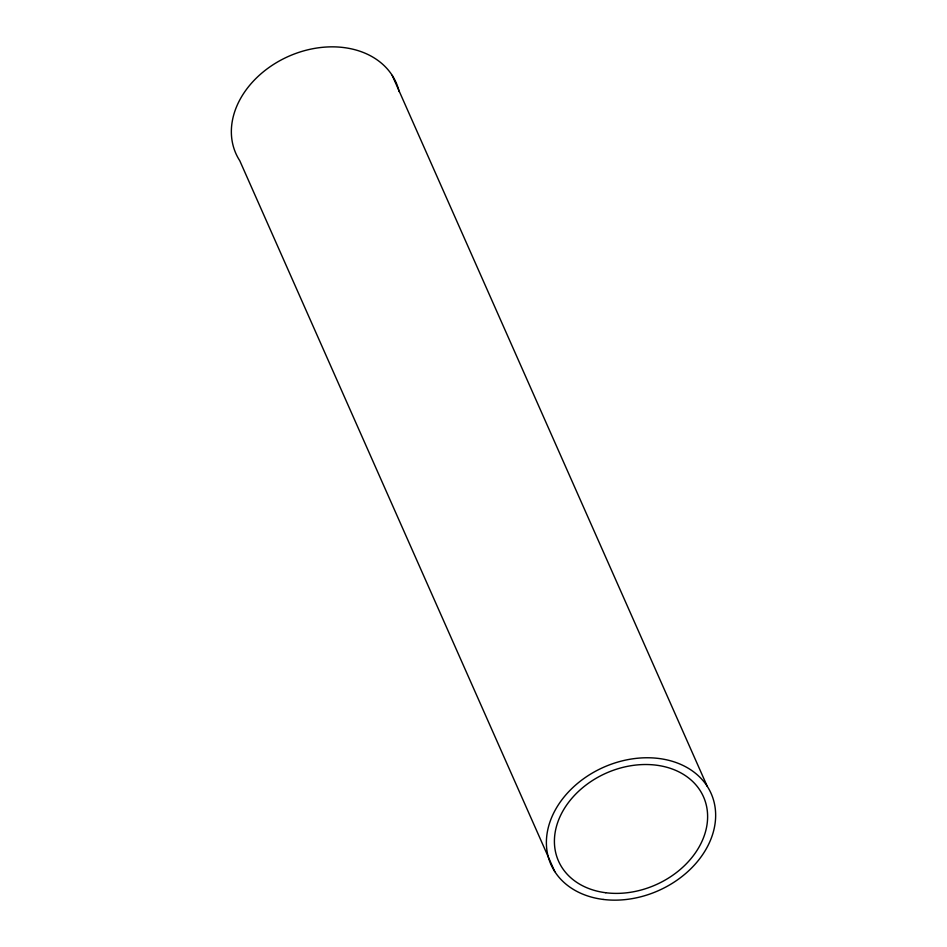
<?xml version="1.0" encoding="UTF-8"?>
<svg xmlns="http://www.w3.org/2000/svg" width="947" height="947" viewBox="0 0 947 947"><rect width="100%" height="100%" fill="white"/><g stroke="black" fill="none" stroke-linecap="round" stroke-linejoin="round"><path stroke-width="1.42" d="M392.212 75.393L707.243 786.306M554.788 871.607L239.757 160.694A87.609 67.509 -23.9 0 1 289.474 55.956A87.609 67.509 -23.9 0 1 399.137 91.599M603.121 899.425A87.609 67.509 -23.9 0 0 714.168 802.511A87.609 67.509 -23.9 0 0 575.764 784.933A87.609 67.509 -23.9 0 0 603.121 899.425M605.76 892.737A79.288 61.093 -23.9 0 0 706.273 805.021A79.288 61.093 -23.9 0 0 581.008 789.111A79.288 61.093 -23.9 0 0 605.76 892.737"/></g></svg>
